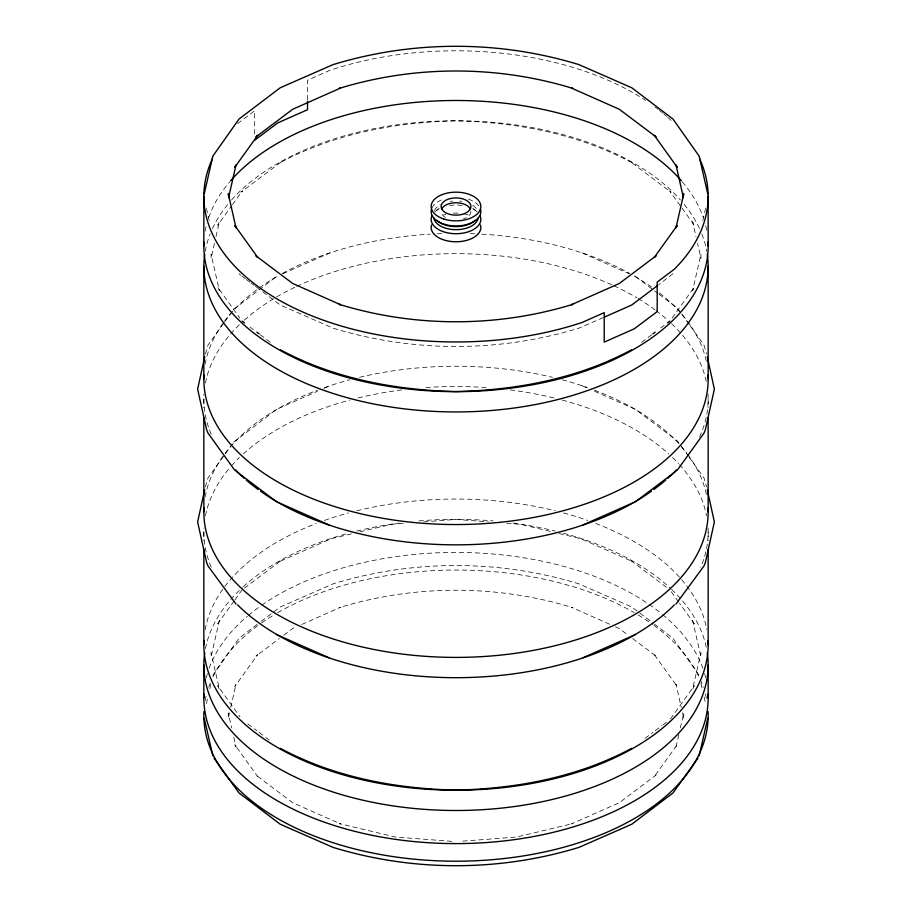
<?xml version="1.0" encoding="UTF-8"?>
<svg xmlns="http://www.w3.org/2000/svg" width="912" height="912" viewBox="0 0 912 912"><rect width="100%" height="100%" fill="white"/><g stroke="black" fill="none" stroke-linecap="round" stroke-linejoin="round"><path stroke-width="0.68" stroke-dasharray="4.56 3.42" d="M214.468 243.367L211.071 258.278L211.071 254.152L219.416 290.757L217.694 287.166L239.879 318.083M216.007 236.584L219.416 221.673L217.694 225.264L231.659 205.793M205.36 354.095L208.016 345.078L223.736 323.167M205.36 486.94L208.016 477.934L224.569 454.871M206.408 703.597L207.936 696.871M209.783 688.811L211.003 683.441M229.505 712.796L228.262 718.246L228.262 712.99L231.671 727.97M230.747 707.359L236.014 684.217L234.817 686.474L257.697 654.588L255.987 656.116L279.346 638.548M702.833 220.499L705.592 208.403M678.779 734.776L675.986 747.031L677.183 744.762L654.303 776.648L656.013 775.12L619.305 802.731L571.482 823.924L572.759 823.604L516.443 837.068L460.218 841.343M680.329 727.97L683.738 712.99L683.738 718.246L682.495 712.796M212.838 675.382L239.069 638.24L259.954 622.269M232.48 204.653L242.341 190.904L241.053 192.147L280.497 162.473L279.197 163.145C333.53 134.018 394.782 122.231 456 120.863C517.218 122.231 578.47 134.018 632.803 163.145L631.503 162.473L670.947 192.147L669.659 190.904L681.161 206.944M224.569 322.016L232.013 311.642M225.389 453.72L232.013 444.486M234.122 600.917L217.694 623.819L219.416 620.228L211.071 656.834L211.071 652.707L219.416 689.312L217.694 685.721L239.879 716.638M234.943 599.777L242.341 589.471M672.121 318.083L694.306 287.166L692.584 290.757L700.929 254.152L700.929 258.278L697.532 243.367M670.48 718.93L694.306 685.721L692.584 689.312L700.929 652.707L700.929 656.834L692.584 620.228L694.306 623.819L679.52 603.208M233.666 309.328L276.427 276.587M233.666 442.183L276.427 409.431L317.479 391.248M672.931 273.76L658.817 284.635M237.622 123.587L254.619 110.797L254.619 134.668M244.427 588.16L280.497 561.028L279.197 561.701L330.976 538.764L352.91 533.52M261.083 621.425L280.269 606.993L333.028 583.862C412.805 559.421 499.195 559.421 578.972 583.862L631.731 606.993L653.174 623.124M641.649 342.331L651.795 334.693M660.812 327.91L664.187 325.367M283.792 635.197L292.695 628.505L296.571 626.783M645.035 738.344L652.924 732.404M655.169 730.706L661.941 725.621M663.058 724.778L666.444 722.236M282.834 273.737L329.916 252.886M323.885 388.409L329.916 385.742M603.425 317.547L578.972 328.138C499.195 352.579 412.805 352.579 333.028 328.138L280.269 305.007L259.954 289.731M301.735 624.492L340.518 607.312L339.241 607.643C414.983 584.432 497.017 584.432 572.759 607.643L571.482 607.312L610.265 624.492M359.761 531.878L391.282 524.343L405.35 523.271M423.647 521.881L456 519.418L488.353 521.881M506.65 523.271L520.718 524.343L552.239 531.878M451.782 841.343L395.557 837.068L339.241 823.604L340.518 823.924L292.695 802.731L255.987 775.12L257.697 776.648L234.817 744.762L236.014 747.031L233.221 734.776M559.09 533.52L581.024 538.764L632.803 561.701L631.503 561.028L669.83 589.859M582.084 252.886L629.166 273.737M582.084 385.742L588.115 388.409M594.521 391.248L635.573 409.431L677.263 440.861L680.819 445.637M615.429 626.783L619.305 628.505L628.208 635.197M635.573 276.587L653.516 290.084M654.634 290.928L657.997 293.459M659.114 294.302L677.263 308.005L680.819 312.793M241.908 276.142L245.294 278.684M246.422 279.539L249.797 282.082M250.925 282.937L254.311 285.479M255.44 286.334L258.826 288.876M654.303 623.968L672.931 638.24L699.162 675.382M250.059 327.066L253.445 329.608M260.205 334.693L270.351 342.331M632.654 638.548L656.013 656.116L654.303 654.588L677.183 686.474L675.986 684.217L681.253 707.359M247.813 723.923L256.831 730.706M259.076 732.404L264.719 736.645M265.837 737.489L269.222 740.042M239.069 273.76L240.779 275.287M681.982 208.084L694.306 225.264L692.584 221.673L695.993 236.584M681.64 313.945L689.084 324.319M689.917 325.47L703.984 345.078L706.64 354.095M681.64 446.8L688.264 456.023M689.084 457.174L703.984 477.934L706.64 486.94M671.3 591.751L678.699 602.057M700.997 683.441L702.217 688.811M704.064 696.871L705.592 703.597M206.408 208.403L209.167 220.499M708.157 399.251L708.157 407.801M708.157 532.106L708.157 540.656M307.515 99.887L307.515 80.233L329.916 70.304A252.157 145.578 0 0 1 645.536 100.354M203.843 399.251L203.843 407.801M203.843 532.106L203.843 540.656M205.166 251.427A252.157 145.578 0 0 1 210.182 233.928M212.439 228.673A252.157 145.578 0 0 1 227.795 204.425M231.557 200.002A252.157 145.578 0 0 1 456 120.772A252.157 145.578 0 0 1 680.443 200.002M684.205 204.425A252.157 145.578 0 0 1 699.561 228.673M701.818 233.928A252.157 145.578 0 0 1 706.834 251.427M205.166 231.146A252.157 145.578 0 0 1 206.317 225.709M208.7 217.626A252.157 145.578 0 0 1 229.642 181.921M682.358 181.921A252.157 145.578 0 0 1 703.3 217.626M705.683 225.709A252.157 145.578 0 0 1 706.834 231.146M470.9 211.367A14.9 8.607 0 0 1 463.456 218.823M445.466 217.455A14.9 8.607 0 0 1 441.602 213.59M205.428 648.626A252.157 145.578 0 0 1 242.318 587.613M243.299 586.724A252.157 145.578 0 0 1 348.475 533.235M356.717 531.092A252.157 145.578 0 0 1 399.034 523.1M418.802 520.923A252.157 145.578 0 0 1 493.198 520.923M512.966 523.1A252.157 145.578 0 0 1 555.283 531.092M563.525 533.235A252.157 145.578 0 0 1 670.651 588.514M671.597 589.414A252.157 145.578 0 0 1 706.572 648.626M205.166 496.903A252.157 145.578 0 0 1 224.284 454.404M225.139 453.264A252.157 145.578 0 0 1 317.65 390.108M324.433 387.623A252.157 145.578 0 0 1 349.832 379.768M359.499 377.317A252.157 145.578 0 0 1 552.501 377.317M562.168 379.768A252.157 145.578 0 0 1 587.567 387.623M594.35 390.108A252.157 145.578 0 0 1 686.861 453.264M687.716 454.404A252.157 145.578 0 0 1 706.834 496.903M211.265 434.317A252.157 145.578 0 0 1 204.014 393.847M205.428 382.972A252.157 145.578 0 0 1 240.403 323.749M244.279 320.18A252.157 145.578 0 0 1 295.534 286.949M296.776 286.357A252.157 145.578 0 0 1 612.693 285.194M613.958 285.775A252.157 145.578 0 0 1 636.85 297.802M638.115 298.555A252.157 145.578 0 0 1 654.919 309.784M656.047 310.627A252.157 145.578 0 0 1 667.721 320.18M671.597 323.749A252.157 145.578 0 0 1 706.572 382.972M707.986 393.847A252.157 145.578 0 0 1 699.561 436.928M654.919 106.909A252.157 145.578 0 0 1 658.27 109.451M659.365 110.306A252.157 145.578 0 0 1 662.591 112.906M663.64 113.772A252.157 145.578 0 0 1 666.718 116.417M667.721 117.306A252.157 145.578 0 0 1 673.466 122.687M211.265 567.173A252.157 145.578 0 0 1 203.935 528.059M205.428 515.816A252.157 145.578 0 0 1 230.588 466.853M231.557 465.758A252.157 145.578 0 0 1 239.468 457.505M243.299 453.914A252.157 145.578 0 0 1 349.832 400.049M358.108 397.94A252.157 145.578 0 0 1 401.816 389.926M425.95 387.554A252.157 145.578 0 0 1 486.05 387.554M510.184 389.926A252.157 145.578 0 0 1 553.892 397.94M562.168 400.049A252.157 145.578 0 0 1 668.701 453.914M672.532 457.505A252.157 145.578 0 0 1 678.482 463.581M679.474 464.664A252.157 145.578 0 0 1 706.572 515.816M708.065 528.059A252.157 145.578 0 0 1 700.735 567.173M205.166 700.701A252.157 145.578 0 0 1 206.659 693.907M208.7 687.181A252.157 145.578 0 0 1 210.718 681.868M212.986 676.772A252.157 145.578 0 0 1 260.524 623.66M261.687 622.839A252.157 145.578 0 0 1 273.885 614.927M277.693 612.682A252.157 145.578 0 0 1 634.307 612.682M638.115 614.927A252.157 145.578 0 0 1 652.639 624.481M653.779 625.313A252.157 145.578 0 0 1 699.561 677.935M700.165 679.246A252.157 145.578 0 0 1 703.3 687.181M705.341 693.907A252.157 145.578 0 0 1 706.834 700.701M206.317 677.662A252.157 145.578 0 0 1 207.412 673.603M209.167 668.234A252.157 145.578 0 0 1 247.323 616.284M248.36 615.406A252.157 145.578 0 0 1 260.524 606.047M261.687 605.226A252.157 145.578 0 0 1 647.942 603.596M649.127 604.417A252.157 145.578 0 0 1 661.531 613.673M662.591 614.54A252.157 145.578 0 0 1 702.833 668.234M704.588 673.603A252.157 145.578 0 0 1 705.683 677.662M205.166 629.702A252.157 145.578 0 0 1 316.304 523.431M324.433 520.433A252.157 145.578 0 0 1 348.475 512.943M356.717 510.811A252.157 145.578 0 0 1 555.283 510.811M563.525 512.943A252.157 145.578 0 0 1 587.567 520.433M595.696 523.431A252.157 145.578 0 0 1 706.834 629.702M205.166 364.048A252.157 145.578 0 0 1 258.221 288.659M259.361 287.827A252.157 145.578 0 0 1 277.693 276.028M282.275 273.452A252.157 145.578 0 0 1 430.247 234.145M437.429 233.78A252.157 145.578 0 0 1 441.727 233.62M470.273 233.62A252.157 145.578 0 0 1 474.571 233.78M481.753 234.145A252.157 145.578 0 0 1 629.725 273.452M634.307 276.028A252.157 145.578 0 0 1 651.476 287.006M659.365 292.9A252.157 145.578 0 0 1 706.834 364.048M438.433 209.213A24.841 14.341 0 0 0 434.488 212.188L436.723 210.398A22.253 12.848 0 0 1 439.276 208.346M449.57 205.508A24.841 14.341 0 0 1 462.43 205.508M473.567 209.213A24.841 14.341 0 0 1 477.512 212.188L475.277 210.398A22.253 12.848 0 0 0 472.724 208.346M432.003 207.879A24.841 14.341 0 0 1 443.574 199.169M468.426 199.169A24.841 14.341 0 0 1 479.997 207.879M434.5 210.455A22.253 12.848 0 0 1 440.268 204.698M450.243 201.37A22.253 12.848 0 0 1 452.512 201.096M459.488 201.096A22.253 12.848 0 0 1 461.757 201.37M472.724 205.303A22.253 12.848 0 0 1 477.5 210.455M443.574 215.015A24.841 14.341 0 0 1 445.888 214.331M453.412 213.169A24.841 14.341 0 0 1 461.176 213.408M463.672 213.796A24.841 14.341 0 0 1 468.426 215.015"/><path stroke-width="1.37" d="M683.316 196.376L683.738 193.754L675.986 227.783L677.183 225.526L654.303 257.412L656.013 255.884L619.305 283.495L571.482 304.688L572.759 304.357C497.017 327.568 414.983 327.568 339.241 304.357L340.518 304.688L292.695 283.495L255.987 255.884L257.697 257.412L234.817 225.526L236.014 227.783L228.262 193.754L228.684 196.376M204.265 193.754L212.838 156.134L239.069 118.993L280.269 87.746L333.028 64.627C412.805 40.185 499.195 40.185 578.972 64.627L631.731 87.746L672.931 118.993L699.162 156.134L707.735 193.754M228.57 197.642L236.014 164.969L234.817 167.238L257.697 135.352L255.987 136.88L292.695 109.269L340.518 88.076L339.241 88.396C414.983 65.197 497.017 65.197 572.759 88.396L571.482 88.076L619.305 109.269L656.013 136.88L654.303 135.352L677.183 167.238L675.986 164.969L683.43 197.642M204.733 356.843L197.63 389.116L206.614 429.643L208.016 433.143L234.737 470.216M204.733 489.698L197.63 521.96L206.614 562.499L208.016 565.999L236.06 604.12M699.162 755.866L707.735 718.246M697.954 758.123L672.931 793.007L631.731 824.254L578.972 847.373C499.195 871.815 412.805 871.815 333.028 847.373L280.269 824.254L239.069 793.007L214.046 758.123M677.263 470.216L703.984 433.143L705.386 429.643L714.37 389.116L707.267 356.843M675.94 604.12L703.984 565.999L705.386 562.499L714.37 521.96L707.267 489.698M254.619 140.288L277.693 122.915L307.515 109.714L307.515 101.289M657.689 285.479L631.731 305.007L604.713 316.977M652.924 333.849L655.169 332.15M667.573 322.825L669.83 321.127M675.94 471.276L635.573 501.634L582.985 524.936M631.514 349.855C577.581 378.742 516.716 390.131 456 391.567C395.284 390.131 334.419 378.742 280.486 349.855M582.985 657.791L635.573 634.49M631.514 748.41C577.581 777.298 516.716 788.686 456 790.123C395.284 788.686 334.419 777.298 280.486 748.41M329.015 524.936L276.427 501.634L236.06 471.276M276.427 634.49L329.015 657.791M242.17 321.127L244.427 322.825M256.831 332.15L259.076 333.849M204.265 718.246L212.838 755.866M708.157 196.376L708.157 246.069M708.157 266.361L708.157 378.97M708.157 417.776L708.157 511.826M708.157 549.195L708.157 644.636M708.157 664.916L708.157 698.011M203.843 196.376L203.843 246.069M203.843 266.361L203.843 378.97M203.843 417.776L203.843 511.826M203.843 549.195L203.843 644.636M203.843 664.916L203.843 698.011M479.997 215.642A24.841 14.341 0 0 1 456 233.7A24.841 14.341 0 0 1 432.003 215.642M478.173 217.945A22.253 12.848 0 0 1 456 229.676A22.253 12.848 0 0 1 433.827 217.945M699.561 158.699A252.157 145.578 0 0 1 674.378 269.165L657.187 282.104L657.187 311.585L634.307 328.799L604.223 342.125L604.223 312.645L582.084 322.46A252.157 145.578 0 0 1 302.499 311.881A252.157 145.578 0 0 1 212.439 158.699M708.065 242.022A252.157 145.578 0 0 1 456 391.658A252.157 145.578 0 0 1 203.935 242.022M230.588 180.815A252.157 145.578 0 0 1 456 100.491A252.157 145.578 0 0 1 681.412 180.815M708.065 374.923A252.157 145.578 0 0 1 456 524.548A252.157 145.578 0 0 1 203.935 374.923M707.267 254.152A252.157 145.578 0 0 1 456 411.939A252.157 145.578 0 0 1 204.733 254.152M707.267 652.707A252.157 145.578 0 0 1 456 810.494A252.157 145.578 0 0 1 204.733 652.707M708.065 507.767A252.157 145.578 0 0 1 456 657.404A252.157 145.578 0 0 1 203.935 507.767M480.464 209.099A24.841 14.341 0 0 1 456 225.937A24.841 14.341 0 0 1 431.536 209.099M475.277 220.202A22.253 12.848 0 0 1 436.723 220.202M674.378 604.895A252.157 145.578 0 0 1 237.622 604.895M708.065 640.577A252.157 145.578 0 0 1 456 790.214A252.157 145.578 0 0 1 203.935 640.577M676.453 469.919A252.157 145.578 0 0 1 667.721 478.333M665.703 480.1A252.157 145.578 0 0 1 653.779 489.562M651.476 491.215A252.157 145.578 0 0 1 260.524 491.215M258.221 489.562A252.157 145.578 0 0 1 246.297 480.1M244.279 478.333A252.157 145.578 0 0 1 235.547 469.919M708.065 693.964A252.157 145.578 0 0 1 456 843.6A252.157 145.578 0 0 1 203.935 693.964M441.602 209.144A14.9 8.607 0 0 1 456 202.76A14.9 8.607 0 0 1 470.398 209.144M708.065 711.565A252.157 145.578 0 0 1 456 861.202A252.157 145.578 0 0 1 203.935 711.565M480.464 224.945A24.841 14.341 0 0 1 456 241.771A24.841 14.341 0 0 1 431.536 224.945M445.466 212.61A14.9 8.607 0 0 0 470.398 208.745A14.9 8.607 0 0 0 452.147 198.212A14.9 8.607 0 0 0 445.466 212.61M443.574 218.937A24.841 14.341 0 0 0 480.841 206.522A24.841 14.341 0 0 0 443.574 194.096A24.841 14.341 0 0 0 443.574 218.937"/></g></svg>
